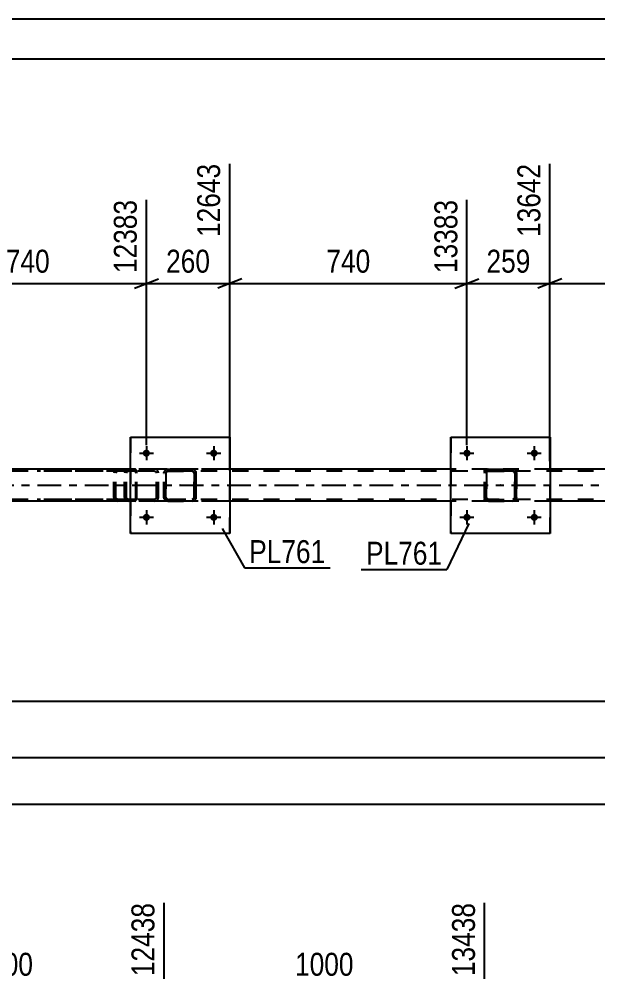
# Model space of a CAD drawing. Header units: millimetres. Extents: x 0 to 841, y 0 to 594.
# Drawn here: x 535.1 to 607.3, y 475.1 to 594 of the extents above; entities that cross this region are included whole.
import ezdxf

# ---------------------------------------------------------------- set-up
doc = ezdxf.new("R2010")
doc.units = ezdxf.units.MM
doc.linetypes.add('DXK_LINE_DOT2', pattern=[3.9198, 1.9599, -1.9599])
doc.linetypes.add('DXK_LINE_DOT3', pattern=[5.9187, 2.979, -0.9799, 0.9799, -0.9799])
doc.styles.add('Arial Narrow', font='ARIALN.TTF', dxfattribs={"height": 0.2})

# ---------------------------------------------------------------- blocks, each defined once
blk = doc.blocks.new('Unknown-122570622-1133')
at = {"color": 5, "linetype": 'Continuous'}
for p, q in [((841, 594), (0, 594)), ((836, 589), (5, 589))]:
    blk.add_line(p, q, dxfattribs=at)
blk = doc.blocks.new('Part-122570622-3936 - 3910')
at = {"color": 2, "linetype": 'Continuous'}
for p, q in [((588.98, 529.84), (588.98, 541.84)), ((588.98, 541.84), (588.98, 541.84)), ((588.98, 541.84), (601.38, 541.84)), ((601.38, 541.84), (601.38, 529.84)), ((588.98, 529.84), (588.98, 529.84)), ((601.38, 529.84), (588.98, 529.84))]:
    blk.add_line(p, q, dxfattribs=at)
at = {"color": 7, "linetype": 'DXK_LINE_DOT2'}
for p, q in [((588.98, 541.84), (588.98, 529.84)), ((588.98, 541.84), (588.98, 541.84)), ((601.38, 529.84), (601.38, 541.84)), ((588.98, 529.84), (588.98, 529.84))]:
    blk.add_line(p, q, dxfattribs=at)
blk = doc.blocks.new('Part-122570622-3949 - 3910')
at = {"color": 2, "linetype": 'Continuous'}
for p, q in [((548.98, 529.84), (548.98, 541.84)), ((548.98, 541.84), (548.98, 541.84)), ((548.98, 541.84), (561.38, 541.84)), ((561.38, 541.84), (561.38, 529.84)), ((548.98, 529.84), (548.98, 529.84)), ((561.38, 529.84), (548.98, 529.84))]:
    blk.add_line(p, q, dxfattribs=at)
at = {"color": 7, "linetype": 'DXK_LINE_DOT2'}
for p, q in [((548.98, 541.84), (548.98, 529.84)), ((548.98, 541.84), (548.98, 541.84)), ((561.38, 529.84), (561.38, 541.84)), ((548.98, 529.84), (548.98, 529.84))]:
    blk.add_line(p, q, dxfattribs=at)
blk = doc.blocks.new('Part-122570622-3950 - 3910')
at = {"color": 7, "linetype": 'DXK_LINE_DOT2'}
for p, q in [((553.17, 537.36), (553.21, 537.54)), ((553.17, 537.36), (553.18, 537.36)), ((553.17, 534.32), (553.17, 537.36)), ((553.22, 537.54), (553.18, 537.36)), ((553.18, 534.32), (553.18, 537.36)), ((553.43, 537.45), (553.41, 537.36)), ((553.42, 537.36), (553.41, 537.36)), ((553.41, 537.36), (553.41, 534.32)), ((553.42, 537.36), (553.44, 537.45)), ((553.42, 534.32), (553.42, 537.36)), ((553.49, 537.53), (553.43, 537.45)), ((553.44, 537.45), (553.49, 537.53)), ((553.47, 537.8), (553.65, 537.84)), ((553.66, 537.84), (553.48, 537.8)), ((553.49, 537.53), (553.57, 537.58)), ((553.56, 537.58), (553.49, 537.53)), ((553.65, 537.6), (553.56, 537.58)), ((553.57, 537.58), (553.66, 537.6)), ((553.66, 537.84), (553.65, 537.84)), ((553.65, 537.84), (556.69, 537.84)), ((553.65, 537.6), (553.66, 537.6)), ((556.69, 537.6), (553.65, 537.6)), ((553.66, 537.84), (556.7, 537.84)), ((553.66, 537.6), (556.7, 537.6)), ((556.69, 537.84), (556.7, 537.84)), ((556.69, 537.84), (556.88, 537.8)), ((556.7, 537.6), (556.69, 537.6)), ((556.79, 537.58), (556.69, 537.6)), ((556.88, 537.8), (556.7, 537.84)), ((556.7, 537.6), (556.79, 537.58)), ((556.79, 537.58), (556.79, 537.58)), ((556.79, 537.58), (556.87, 537.53)), ((556.86, 537.53), (556.79, 537.58)), ((556.92, 537.45), (556.86, 537.53)), ((556.87, 537.53), (556.92, 537.45)), ((556.92, 537.45), (556.94, 537.36)), ((556.93, 537.36), (556.92, 537.45)), ((556.94, 537.36), (556.93, 537.36)), ((556.93, 537.36), (556.93, 534.32)), ((556.94, 534.32), (556.94, 537.36)), ((557.14, 537.54), (557.17, 537.36)), ((557.18, 537.36), (557.14, 537.54)), ((557.18, 537.36), (557.17, 537.36)), ((557.17, 537.36), (557.17, 534.32)), ((557.18, 534.32), (557.18, 537.36)), ((553.18, 534.32), (553.17, 534.32)), ((553.21, 534.14), (553.17, 534.32)), ((553.18, 534.32), (553.22, 534.14)), ((553.41, 534.32), (553.42, 534.32)), ((553.41, 534.32), (553.43, 534.23)), ((553.44, 534.23), (553.42, 534.32)), ((553.43, 534.23), (553.49, 534.15)), ((553.49, 534.15), (553.44, 534.23)), ((553.47, 533.88), (553.48, 533.88)), ((553.65, 533.84), (553.47, 533.88)), ((553.48, 533.88), (553.66, 533.84)), ((553.57, 534.1), (553.49, 534.15)), ((553.49, 534.15), (553.56, 534.1)), ((553.56, 534.1), (553.65, 534.08)), ((553.66, 534.08), (553.57, 534.1)), ((553.66, 534.08), (553.65, 534.08)), ((553.65, 534.08), (556.69, 534.08)), ((553.66, 533.84), (553.65, 533.84)), ((553.65, 533.84), (556.69, 533.84)), ((553.66, 534.08), (556.7, 534.08)), ((553.66, 533.84), (556.7, 533.84)), ((556.69, 534.08), (556.79, 534.1)), ((556.69, 534.08), (556.7, 534.08)), ((556.88, 533.88), (556.69, 533.84)), ((556.69, 533.84), (556.7, 533.84)), ((556.79, 534.1), (556.7, 534.08)), ((556.7, 533.84), (556.88, 533.88)), ((556.87, 534.15), (556.79, 534.1)), ((556.79, 534.1), (556.86, 534.15)), ((556.86, 534.15), (556.92, 534.23)), ((556.92, 534.23), (556.87, 534.15)), ((556.94, 534.32), (556.92, 534.23)), ((556.92, 534.23), (556.93, 534.32)), ((556.93, 534.32), (556.94, 534.32)), ((557.17, 534.32), (557.14, 534.14)), ((557.14, 534.14), (557.18, 534.32)), ((557.17, 534.32), (557.18, 534.32))]:
    blk.add_line(p, q, dxfattribs=at)
at = {"color": 7, "linetype": 'DXK_LINE_DOT3'}
blk.add_line((555.18, 535.84), (555.17, 535.84), dxfattribs=at)
at = {"color": 7, "linetype": 'DXK_LINE_DOT2'}
for centre, start, end in [((553.65, 537.36), 112.5, 157.5), ((553.66, 537.36), 112.5, 157.5), ((556.69, 537.36), 22.5, 67.5), ((556.7, 537.36), 22.5, 67.5), ((553.65, 534.32), 202.5, 247.5), ((553.66, 534.32), 202.5, 247.5), ((556.69, 534.32), 292.5, 337.5), ((556.7, 534.32), 292.5, 337.5)]:
    blk.add_arc(centre, 0.48, start, end, dxfattribs=at)
blk = doc.blocks.new('Bolt-122570622-3970 - 3910')
at = {"linetype": 'Continuous'}
for points in [[(550.54, 531.84), (550.55, 531.93), (550.58, 532.02), (550.62, 532.1), (550.69, 532.17), (550.76, 532.22), (550.84, 532.26), (550.93, 532.28), (551.03, 532.28), (551.12, 532.26), (551.2, 532.22), (551.27, 532.17), (551.34, 532.1), (551.38, 532.02), (551.41, 531.93), (551.42, 531.84), (551.41, 531.75), (551.38, 531.66), (551.34, 531.58), (551.27, 531.51), (551.2, 531.46), (551.12, 531.42), (551.03, 531.4), (550.93, 531.4), (550.84, 531.42), (550.76, 531.46), (550.69, 531.51), (550.62, 531.58), (550.58, 531.66), (550.55, 531.75)], [(558.94, 531.84), (558.95, 531.93), (558.98, 532.02), (559.02, 532.1), (559.09, 532.17), (559.16, 532.22), (559.24, 532.26), (559.33, 532.28), (559.43, 532.28), (559.52, 532.26), (559.6, 532.22), (559.67, 532.17), (559.74, 532.1), (559.78, 532.02), (559.81, 531.93), (559.82, 531.84), (559.81, 531.75), (559.78, 531.66), (559.74, 531.58), (559.67, 531.51), (559.6, 531.46), (559.52, 531.42), (559.43, 531.4), (559.33, 531.4), (559.24, 531.42), (559.16, 531.46), (559.09, 531.51), (559.02, 531.58), (558.98, 531.66), (558.95, 531.75)]]:
    blk.add_hatch(color=1, dxfattribs=at).paths.add_polyline_path(points)
at = {"color": 1, "linetype": 'Continuous'}
for p, q in [((550.98, 532.72), (550.98, 530.96)), ((559.38, 532.72), (559.38, 530.96)), ((550.1, 531.84), (551.86, 531.84)), ((558.5, 531.84), (560.26, 531.84))]:
    blk.add_line(p, q, dxfattribs=at)
blk = doc.blocks.new('Bolt-122570622-3979 - 3910')
at = {"linetype": 'Continuous'}
for points in [[(590.54, 539.84), (590.55, 539.93), (590.58, 540.02), (590.63, 540.1), (590.69, 540.17), (590.76, 540.22), (590.85, 540.26), (590.94, 540.28), (591.03, 540.28), (591.12, 540.26), (591.2, 540.22), (591.28, 540.17), (591.34, 540.1), (591.39, 540.02), (591.42, 539.93), (591.42, 539.84), (591.42, 539.75), (591.39, 539.66), (591.34, 539.58), (591.28, 539.51), (591.2, 539.46), (591.12, 539.42), (591.03, 539.4), (590.94, 539.4), (590.85, 539.42), (590.76, 539.46), (590.69, 539.51), (590.63, 539.58), (590.58, 539.66), (590.55, 539.75)], [(598.94, 539.84), (598.95, 539.93), (598.98, 540.02), (599.03, 540.1), (599.09, 540.17), (599.16, 540.22), (599.25, 540.26), (599.34, 540.28), (599.43, 540.28), (599.52, 540.26), (599.6, 540.22), (599.68, 540.17), (599.74, 540.1), (599.79, 540.02), (599.82, 539.93), (599.82, 539.84), (599.82, 539.75), (599.79, 539.66), (599.74, 539.58), (599.68, 539.51), (599.6, 539.46), (599.52, 539.42), (599.43, 539.4), (599.34, 539.4), (599.25, 539.42), (599.16, 539.46), (599.09, 539.51), (599.03, 539.58), (598.98, 539.66), (598.95, 539.75)]]:
    blk.add_hatch(color=1, dxfattribs=at).paths.add_polyline_path(points)
at = {"color": 1, "linetype": 'Continuous'}
for p, q in [((590.1, 539.84), (591.86, 539.84)), ((590.98, 540.72), (590.98, 538.96)), ((598.5, 539.84), (600.26, 539.84)), ((599.38, 540.72), (599.38, 538.96))]:
    blk.add_line(p, q, dxfattribs=at)
blk = doc.blocks.new('Bolt-122570622-3980 - 3910')
at = {"linetype": 'Continuous'}
for points in [[(590.54, 531.84), (590.55, 531.93), (590.58, 532.02), (590.63, 532.1), (590.69, 532.17), (590.76, 532.22), (590.85, 532.26), (590.94, 532.28), (591.03, 532.28), (591.12, 532.26), (591.2, 532.22), (591.28, 532.17), (591.34, 532.1), (591.39, 532.02), (591.42, 531.93), (591.42, 531.84), (591.42, 531.75), (591.39, 531.66), (591.34, 531.58), (591.28, 531.51), (591.2, 531.46), (591.12, 531.42), (591.03, 531.4), (590.94, 531.4), (590.85, 531.42), (590.76, 531.46), (590.69, 531.51), (590.63, 531.58), (590.58, 531.66), (590.55, 531.75)], [(598.94, 531.84), (598.95, 531.93), (598.98, 532.02), (599.03, 532.1), (599.09, 532.17), (599.16, 532.22), (599.25, 532.26), (599.34, 532.28), (599.43, 532.28), (599.52, 532.26), (599.6, 532.22), (599.68, 532.17), (599.74, 532.1), (599.79, 532.02), (599.82, 531.93), (599.82, 531.84), (599.82, 531.75), (599.79, 531.66), (599.74, 531.58), (599.68, 531.51), (599.6, 531.46), (599.52, 531.42), (599.43, 531.4), (599.34, 531.4), (599.25, 531.42), (599.16, 531.46), (599.09, 531.51), (599.03, 531.58), (598.98, 531.66), (598.95, 531.75)]]:
    blk.add_hatch(color=1, dxfattribs=at).paths.add_polyline_path(points)
at = {"color": 1, "linetype": 'Continuous'}
for p, q in [((590.98, 532.72), (590.98, 530.96)), ((599.38, 532.72), (599.38, 530.96)), ((590.1, 531.84), (591.86, 531.84)), ((598.5, 531.84), (600.26, 531.84))]:
    blk.add_line(p, q, dxfattribs=at)
blk = doc.blocks.new('Bolt-122570622-3981 - 3910')
at = {"linetype": 'Continuous'}
for points in [[(550.54, 539.84), (550.55, 539.93), (550.58, 540.02), (550.62, 540.1), (550.69, 540.17), (550.76, 540.22), (550.84, 540.26), (550.93, 540.28), (551.03, 540.28), (551.12, 540.26), (551.2, 540.22), (551.27, 540.17), (551.34, 540.1), (551.38, 540.02), (551.41, 539.93), (551.42, 539.84), (551.41, 539.75), (551.38, 539.66), (551.34, 539.58), (551.27, 539.51), (551.2, 539.46), (551.12, 539.42), (551.03, 539.4), (550.93, 539.4), (550.84, 539.42), (550.76, 539.46), (550.69, 539.51), (550.62, 539.58), (550.58, 539.66), (550.55, 539.75)], [(558.94, 539.84), (558.95, 539.93), (558.98, 540.02), (559.02, 540.1), (559.09, 540.17), (559.16, 540.22), (559.24, 540.26), (559.33, 540.28), (559.43, 540.28), (559.52, 540.26), (559.6, 540.22), (559.67, 540.17), (559.74, 540.1), (559.78, 540.02), (559.81, 539.93), (559.82, 539.84), (559.81, 539.75), (559.78, 539.66), (559.74, 539.58), (559.67, 539.51), (559.6, 539.46), (559.52, 539.42), (559.43, 539.4), (559.33, 539.4), (559.24, 539.42), (559.16, 539.46), (559.09, 539.51), (559.02, 539.58), (558.98, 539.66), (558.95, 539.75)]]:
    blk.add_hatch(color=1, dxfattribs=at).paths.add_polyline_path(points)
at = {"color": 1, "linetype": 'Continuous'}
for p, q in [((550.1, 539.84), (551.86, 539.84)), ((550.98, 540.72), (550.98, 538.96)), ((558.5, 539.84), (560.26, 539.84)), ((559.38, 540.72), (559.38, 538.96))]:
    blk.add_line(p, q, dxfattribs=at)
blk = doc.blocks.new('Part-122570622-4191 - 3910')
at = {"color": 7, "linetype": 'DXK_LINE_DOT2'}
for p, q in [((548.28, 537.53), (548.24, 537.36)), ((548.24, 534.32), (548.24, 537.36)), ((548.28, 537.54), (548.28, 537.53)), ((548.5, 537.36), (548.52, 537.45)), ((548.5, 534.32), (548.5, 537.36)), ((548.52, 537.45), (548.57, 537.53)), ((548.75, 537.84), (548.56, 537.8)), ((548.57, 537.53), (548.66, 537.58)), ((548.66, 537.58), (548.75, 537.6)), ((563.74, 537.84), (548.75, 537.84)), ((563.74, 537.6), (548.75, 537.6)), ((552.18, 537.8), (551.99, 537.84)), ((551.99, 537.6), (552.09, 537.58)), ((552.09, 537.58), (552.17, 537.53)), ((552.17, 537.53), (552.22, 537.45)), ((552.22, 537.45), (552.24, 537.36)), ((552.24, 534.32), (552.24, 537.36)), ((552.5, 537.36), (552.46, 537.54)), ((552.5, 534.32), (552.5, 537.36)), ((548.24, 534.32), (548.28, 534.14)), ((548.52, 534.23), (548.5, 534.32)), ((548.57, 534.15), (548.52, 534.23)), ((548.56, 533.88), (548.75, 533.84)), ((548.66, 534.1), (548.57, 534.15)), ((548.75, 534.08), (548.66, 534.1)), ((563.74, 534.08), (548.75, 534.08)), ((563.74, 533.84), (548.75, 533.84)), ((552.09, 534.1), (551.99, 534.08)), ((551.99, 533.84), (552.18, 533.88)), ((552.17, 534.15), (552.09, 534.1)), ((552.22, 534.23), (552.17, 534.15)), ((552.24, 534.32), (552.22, 534.23)), ((552.46, 534.14), (552.5, 534.32))]:
    blk.add_line(p, q, dxfattribs=at)
for centre, start, end in [((548.73, 537.34), 110.7583, 155.68), ((552.01, 537.34), 24.32, 69.2417), ((548.73, 534.34), 204.32, 249.2417), ((552.01, 534.34), 290.7583, 335.68)]:
    blk.add_arc(centre, 0.496, start, end, dxfattribs=at)
blk = doc.blocks.new('Part-122570622-4097 - 3910')
at = {"color": 7, "linetype": 'DXK_LINE_DOT2'}
for p, q in [((593.18, 537.36), (593.22, 537.54)), ((593.22, 537.54), (593.18, 537.36)), ((593.18, 534.32), (593.18, 537.36)), ((593.18, 537.36), (593.18, 537.36)), ((593.18, 534.32), (593.18, 537.36)), ((593.42, 537.36), (593.44, 537.45)), ((593.44, 537.45), (593.42, 537.36)), ((593.42, 534.32), (593.42, 537.36)), ((593.42, 537.36), (593.42, 537.36)), ((593.42, 537.36), (593.42, 534.32)), ((593.44, 537.45), (593.49, 537.53)), ((593.49, 537.53), (593.44, 537.45)), ((593.48, 537.8), (593.66, 537.84)), ((593.66, 537.84), (593.48, 537.8)), ((593.49, 537.53), (593.57, 537.58)), ((593.57, 537.58), (593.49, 537.53)), ((593.57, 537.58), (593.66, 537.6)), ((593.66, 537.6), (593.57, 537.58)), ((593.66, 537.84), (596.7, 537.84)), ((593.66, 537.84), (593.66, 537.84)), ((593.66, 537.84), (596.7, 537.84)), ((593.66, 537.6), (596.7, 537.6)), ((593.66, 537.6), (593.66, 537.6)), ((596.7, 537.6), (593.66, 537.6)), ((596.7, 537.84), (596.7, 537.84)), ((596.7, 537.84), (596.88, 537.8)), ((596.89, 537.8), (596.7, 537.84)), ((596.7, 537.6), (596.7, 537.6)), ((596.7, 537.6), (596.8, 537.58)), ((596.79, 537.58), (596.7, 537.6)), ((596.79, 537.58), (596.8, 537.58)), ((596.87, 537.53), (596.79, 537.58)), ((596.8, 537.58), (596.87, 537.53)), ((596.87, 537.53), (596.93, 537.45)), ((596.92, 537.45), (596.87, 537.53)), ((596.94, 537.36), (596.92, 537.45)), ((596.93, 537.45), (596.94, 537.36)), ((596.94, 534.32), (596.94, 537.36)), ((596.94, 537.36), (596.94, 537.36)), ((596.94, 537.36), (596.94, 534.32)), ((597.14, 537.54), (597.18, 537.36)), ((597.18, 537.36), (597.15, 537.54)), ((597.18, 534.32), (597.18, 537.36)), ((597.18, 537.36), (597.18, 537.36)), ((597.18, 537.36), (597.18, 534.32)), ((593.18, 534.32), (593.18, 534.32)), ((593.22, 534.14), (593.18, 534.32)), ((593.18, 534.32), (593.22, 534.14)), ((593.42, 534.32), (593.42, 534.32)), ((593.44, 534.23), (593.42, 534.32)), ((593.42, 534.32), (593.44, 534.23)), ((593.49, 534.15), (593.44, 534.23)), ((593.44, 534.23), (593.49, 534.15)), ((593.48, 533.88), (593.48, 533.88)), ((593.66, 533.84), (593.48, 533.88)), ((593.48, 533.88), (593.66, 533.84)), ((593.57, 534.1), (593.49, 534.15)), ((593.49, 534.15), (593.57, 534.1)), ((593.66, 534.08), (593.57, 534.1)), ((593.57, 534.1), (593.66, 534.08)), ((593.66, 534.08), (596.7, 534.08)), ((593.66, 534.08), (593.66, 534.08)), ((593.66, 534.08), (596.7, 534.08)), ((593.66, 533.84), (596.7, 533.84)), ((593.66, 533.84), (593.66, 533.84)), ((593.66, 533.84), (596.7, 533.84)), ((596.8, 534.1), (596.7, 534.08)), ((596.7, 534.08), (596.79, 534.1)), ((596.7, 534.08), (596.7, 534.08)), ((596.88, 533.88), (596.7, 533.84)), ((596.7, 533.84), (596.89, 533.88)), ((596.7, 533.84), (596.7, 533.84)), ((596.79, 534.1), (596.87, 534.15)), ((596.87, 534.15), (596.8, 534.1)), ((596.93, 534.23), (596.87, 534.15)), ((596.87, 534.15), (596.92, 534.23)), ((596.92, 534.23), (596.94, 534.32)), ((596.94, 534.32), (596.93, 534.23)), ((596.94, 534.32), (596.94, 534.32)), ((597.18, 534.32), (597.14, 534.14)), ((597.15, 534.14), (597.18, 534.32)), ((597.18, 534.32), (597.18, 534.32))]:
    blk.add_line(p, q, dxfattribs=at)
at = {"color": 7, "linetype": 'DXK_LINE_DOT3'}
blk.add_line((595.19, 535.84), (595.18, 535.84), dxfattribs=at)
at = {"color": 7, "linetype": 'DXK_LINE_DOT2'}
for centre, start, end in [((593.66, 537.36), 112.5, 157.5), ((593.66, 537.36), 112.5, 157.5), ((596.7, 537.36), 22.5, 67.5), ((596.7, 537.36), 22.5, 67.5), ((593.66, 534.32), 202.5, 247.5), ((593.66, 534.32), 202.5, 247.5), ((596.7, 534.32), 292.5, 337.5), ((596.7, 534.32), 292.5, 337.5)]:
    blk.add_arc(centre, 0.48, start, end, dxfattribs=at)
blk = doc.blocks.new('Part-122570622-4152 - 3910')
at = {"color": 7, "linetype": 'DXK_LINE_DOT2'}
for p, q in [((549.52, 537.84), (537.36, 537.84)), ((549.52, 537.6), (537.36, 537.6)), ((546.96, 537.53), (546.93, 537.36)), ((546.93, 534.32), (546.93, 537.36)), ((546.96, 537.54), (546.96, 537.53)), ((547.18, 537.36), (547.2, 537.45)), ((547.18, 534.32), (547.18, 537.36)), ((547.2, 537.45), (547.25, 537.53)), ((547.43, 537.84), (547.24, 537.8)), ((547.25, 537.53), (547.33, 537.58)), ((547.33, 537.58), (547.43, 537.6)), ((548.24, 537.6), (548.24, 537.84)), ((549.62, 537.8), (549.52, 537.84)), ((549.52, 537.6), (549.57, 537.58)), ((549.57, 537.58), (549.61, 537.53)), ((549.61, 537.53), (549.64, 537.45)), ((549.71, 537.7), (549.62, 537.8)), ((549.64, 537.45), (549.65, 537.36)), ((549.65, 534.32), (549.65, 537.36)), ((549.77, 537.54), (549.71, 537.7)), ((549.79, 537.36), (549.77, 537.54)), ((549.79, 534.32), (549.79, 537.36)), ((549.52, 534.08), (537.36, 534.08)), ((549.52, 533.84), (537.36, 533.84)), ((546.93, 534.32), (546.96, 534.14)), ((547.2, 534.23), (547.18, 534.32)), ((547.25, 534.15), (547.2, 534.23)), ((547.24, 533.88), (547.43, 533.84)), ((547.33, 534.1), (547.25, 534.15)), ((547.43, 534.08), (547.33, 534.1)), ((548.24, 533.84), (548.24, 534.08)), ((549.57, 534.1), (549.52, 534.08)), ((549.52, 533.84), (549.62, 533.88)), ((549.61, 534.15), (549.57, 534.1)), ((549.64, 534.23), (549.61, 534.15)), ((549.62, 533.88), (549.71, 533.98)), ((549.65, 534.32), (549.64, 534.23)), ((549.71, 533.98), (549.77, 534.14)), ((549.77, 534.14), (549.79, 534.32))]:
    blk.add_line(p, q, dxfattribs=at)
for centre, start, end in [((547.41, 537.34), 111.1941, 156.1506), ((547.41, 534.34), 203.8494, 248.8059)]:
    blk.add_arc(centre, 0.492, start, end, dxfattribs=at)
blk = doc.blocks.new('Part-122570622-4181 - 3910')
at = {"color": 7, "linetype": 'DXK_LINE_DOT2'}
for p, q in [((755.72, 537.6), (99.39, 537.6)), ((561.38, 537.84), (548.98, 537.84)), ((601.38, 537.84), (588.98, 537.84)), ((755.72, 534.08), (99.39, 534.08)), ((561.38, 533.84), (548.98, 533.84)), ((601.38, 533.84), (588.98, 533.84))]:
    blk.add_line(p, q, dxfattribs=at)
at = {"color": 2, "linetype": 'Continuous'}
for p, q in [((548.98, 537.84), (521.39, 537.84)), ((588.98, 537.84), (561.38, 537.84)), ((628.98, 537.84), (601.38, 537.84)), ((548.98, 533.84), (521.39, 533.84)), ((588.98, 533.84), (561.38, 533.84)), ((628.98, 533.84), (601.38, 533.84))]:
    blk.add_line(p, q, dxfattribs=at)
at = {"color": 7, "linetype": 'DXK_LINE_DOT3'}
blk.add_line((99.39, 535.84), (755.72, 535.84), dxfattribs=at)
blk = doc.blocks.new('StraightDimension-122570622-14925 - 3910')
at = {"color": 7, "linetype": 'Continuous'}
for p, q in [((521.39, 538.84), (521.39, 575.95)), ((550.98, 540.84), (550.98, 571.45)), ((522.89, 561.61), (519.89, 560.41)), ((549.48, 560.41), (552.48, 561.61)), ((521.39, 561.01), (550.98, 561.01))]:
    blk.add_line(p, q, dxfattribs=at)
at = {"color": 0}
blk.add_wipeout([(539.52, 561.76), (539.52, 565.96), (532.84, 565.96), (532.84, 561.76)], dxfattribs=at)
at = {"color": 3, "style": 'Arial Narrow'}
blk.add_text('740', height=2.863, dxfattribs=at).set_placement((533.44, 562.36))
at = {"color": 0, "linetype": 'Continuous'}
blk.add_wipeout([(550.38, 572.05), (546.18, 572.05), (546.18, 561.71), (550.38, 561.71)], dxfattribs=at)
at = {"color": 3, "linetype": 'Continuous', "style": 'Arial Narrow'}
blk.add_text('12383', height=2.863, rotation=90.0002, dxfattribs=at).set_placement((549.78, 562.31))
blk = doc.blocks.new('StraightDimension-122570622-4392 - 3910')
at = {"color": 7, "linetype": 'Continuous'}
blk.add_line((63.95, 508.92), (635.72, 508.92), dxfattribs=at)
blk = doc.blocks.new('StraightDimension-122570622-4570 - 3910')
at = {"color": 7, "linetype": 'Continuous'}
blk.add_line((63.31, 496.07), (756.36, 496.07), dxfattribs=at)
blk = doc.blocks.new('StraightDimension-122570622-14924 - 3910')
at = {"color": 7, "linetype": 'Continuous'}
for p, q in [((561.38, 538.84), (561.38, 575.95)), ((550.98, 540.84), (550.98, 571.45)), ((549.48, 560.41), (552.48, 561.61)), ((562.88, 561.61), (559.88, 560.41)), ((550.98, 561.01), (561.38, 561.01))]:
    blk.add_line(p, q, dxfattribs=at)
at = {"color": 0}
blk.add_wipeout([(559.52, 561.76), (559.52, 565.96), (552.84, 565.96), (552.84, 561.76)], dxfattribs=at)
at = {"color": 3, "style": 'Arial Narrow'}
blk.add_text('260', height=2.863, dxfattribs=at).set_placement((553.44, 562.36))
at = {"color": 0, "linetype": 'Continuous'}
blk.add_wipeout([(560.78, 576.55), (556.58, 576.55), (556.58, 566.21), (560.78, 566.21)], dxfattribs=at)
at = {"color": 3, "linetype": 'Continuous', "style": 'Arial Narrow'}
blk.add_text('12643', height=2.863, rotation=90.0002, dxfattribs=at).set_placement((560.18, 566.81))
blk = doc.blocks.new('StraightDimension-122570622-4591 - 3910')
at = {"color": 7, "linetype": 'Continuous'}
blk.add_line((63.95, 501.87), (755.72, 501.87), dxfattribs=at)
blk = doc.blocks.new('StraightDimension-122570622-14921 - 3910')
at = {"color": 7, "linetype": 'Continuous'}
for p, q in [((601.34, 538.84), (601.34, 575.95)), ((630.98, 540.84), (630.98, 575.95)), ((602.84, 561.61), (599.84, 560.41)), ((629.48, 560.41), (632.48, 561.61)), ((601.34, 561.01), (630.98, 561.01))]:
    blk.add_line(p, q, dxfattribs=at)
at = {"color": 0, "linetype": 'Continuous'}
blk.add_wipeout([(630.38, 576.55), (626.18, 576.55), (626.18, 566.21), (630.38, 566.21)], dxfattribs=at)
at = {"color": 0}
blk.add_wipeout([(619.51, 561.76), (619.51, 565.96), (612.82, 565.96), (612.82, 561.76)], dxfattribs=at)
at = {"color": 3, "linetype": 'Continuous', "style": 'Arial Narrow'}
blk.add_text('14383', height=2.863, rotation=90.0002, dxfattribs=at).set_placement((629.78, 566.81))
at = {"color": 3, "style": 'Arial Narrow'}
blk.add_text('741', height=2.863, dxfattribs=at).set_placement((613.42, 562.36))
blk = doc.blocks.new('StraightDimension-122570622-14922 - 3910')
at = {"color": 7, "linetype": 'Continuous'}
for p, q in [((601.34, 538.84), (601.34, 575.95)), ((590.98, 540.84), (590.98, 571.45)), ((589.48, 560.41), (592.48, 561.61)), ((602.84, 561.61), (599.84, 560.41)), ((590.98, 561.01), (601.34, 561.01))]:
    blk.add_line(p, q, dxfattribs=at)
at = {"color": 0}
blk.add_wipeout([(599.51, 561.76), (599.51, 565.96), (592.82, 565.96), (592.82, 561.76)], dxfattribs=at)
at = {"color": 3, "style": 'Arial Narrow'}
blk.add_text('259', height=2.863, dxfattribs=at).set_placement((593.42, 562.36))
at = {"color": 0, "linetype": 'Continuous'}
blk.add_wipeout([(600.74, 576.55), (596.54, 576.55), (596.54, 566.21), (600.74, 566.21)], dxfattribs=at)
at = {"color": 3, "linetype": 'Continuous', "style": 'Arial Narrow'}
blk.add_text('13642', height=2.863, rotation=90.0002, dxfattribs=at).set_placement((600.14, 566.81))
blk = doc.blocks.new('StraightDimension-122570622-14923 - 3910')
at = {"color": 7, "linetype": 'Continuous'}
for p, q in [((561.38, 538.84), (561.38, 575.95)), ((590.98, 540.84), (590.98, 571.45)), ((562.88, 561.61), (559.88, 560.41)), ((589.48, 560.41), (592.48, 561.61)), ((561.38, 561.01), (590.98, 561.01))]:
    blk.add_line(p, q, dxfattribs=at)
at = {"color": 0}
blk.add_wipeout([(579.52, 561.76), (579.52, 565.96), (572.84, 565.96), (572.84, 561.76)], dxfattribs=at)
at = {"color": 3, "style": 'Arial Narrow'}
blk.add_text('740', height=2.863, dxfattribs=at).set_placement((573.44, 562.36))
at = {"color": 0, "linetype": 'Continuous'}
blk.add_wipeout([(590.38, 572.05), (586.18, 572.05), (586.18, 561.71), (590.38, 561.71)], dxfattribs=at)
at = {"color": 3, "linetype": 'Continuous', "style": 'Arial Narrow'}
blk.add_text('13383', height=2.863, rotation=90.0002, dxfattribs=at).set_placement((589.78, 562.31))
blk = doc.blocks.new('StraightDimension-122570622-16602 - 5143')
at = {"color": 7, "linetype": 'Continuous'}
for p, q in [((553.18, 438.53), (553.18, 483.74)), ((593.18, 438.53), (593.18, 483.74)), ((554.68, 473.9), (551.68, 472.7)), ((553.18, 473.3), (593.18, 473.3)), ((591.68, 472.7), (594.68, 473.9))]:
    blk.add_line(p, q, dxfattribs=at)
at = {"color": 0}
blk.add_wipeout([(577.44, 474.05), (577.44, 478.25), (568.93, 478.25), (568.93, 474.05)], dxfattribs=at)
at = {"color": 3, "style": 'Arial Narrow'}
blk.add_text('1000', height=2.863, dxfattribs=at).set_placement((569.53, 474.65))
at = {"color": 0, "linetype": 'Continuous'}
blk.add_wipeout([(592.58, 484.34), (588.38, 484.34), (588.38, 474), (592.58, 474)], dxfattribs=at)
at = {"color": 3, "linetype": 'Continuous', "style": 'Arial Narrow'}
blk.add_text('13438', height=2.863, rotation=90.0002, dxfattribs=at).set_placement((591.98, 474.6))
blk = doc.blocks.new('StraightDimension-122570622-16601 - 5143')
at = {"color": 7, "linetype": 'Continuous'}
for p, q in [((593.18, 438.53), (593.18, 483.74)), ((633.18, 438.53), (633.18, 483.74)), ((594.68, 473.9), (591.68, 472.7)), ((593.18, 473.3), (633.18, 473.3)), ((631.68, 472.7), (634.68, 473.9))]:
    blk.add_line(p, q, dxfattribs=at)
at = {"color": 0}
blk.add_wipeout([(617.44, 474.05), (617.44, 478.25), (608.93, 478.25), (608.93, 474.05)], dxfattribs=at)
at = {"color": 3, "style": 'Arial Narrow'}
blk.add_text('1000', height=2.863, dxfattribs=at).set_placement((609.53, 474.65))
at = {"color": 0, "linetype": 'Continuous'}
blk.add_wipeout([(632.58, 484.34), (628.38, 484.34), (628.38, 474), (632.58, 474)], dxfattribs=at)
at = {"color": 3, "linetype": 'Continuous', "style": 'Arial Narrow'}
blk.add_text('14438', height=2.863, rotation=90.0002, dxfattribs=at).set_placement((631.98, 474.6))
blk = doc.blocks.new('StraightDimension-122570622-16603 - 5143')
at = {"color": 7, "linetype": 'Continuous'}
for p, q in [((513.19, 438.53), (513.19, 483.74)), ((553.18, 438.53), (553.18, 483.74)), ((514.69, 473.9), (511.69, 472.7)), ((513.19, 473.3), (553.18, 473.3)), ((551.68, 472.7), (554.68, 473.9))]:
    blk.add_line(p, q, dxfattribs=at)
at = {"color": 0}
blk.add_wipeout([(537.44, 474.05), (537.44, 478.25), (528.93, 478.25), (528.93, 474.05)], dxfattribs=at)
at = {"color": 3, "style": 'Arial Narrow'}
blk.add_text('1000', height=2.863, dxfattribs=at).set_placement((529.53, 474.65))
at = {"color": 0, "linetype": 'Continuous'}
blk.add_wipeout([(552.58, 484.34), (548.38, 484.34), (548.38, 474), (552.58, 474)], dxfattribs=at)
at = {"color": 3, "linetype": 'Continuous', "style": 'Arial Narrow'}
blk.add_text('12438', height=2.863, rotation=90.0002, dxfattribs=at).set_placement((551.98, 474.6))
blk = doc.blocks.new('Mark-122570622-3932 - 3910')
at = {"color": 30, "linetype": 'Continuous'}
for p in [(591.21, 531.06), (577.79, 525.33)]:
    blk.add_line(p, (588.49, 525.33), dxfattribs=at)
at = {"color": 0}
blk.add_wipeout([(587.89, 525.93), (587.89, 528.93), (578.39, 528.93), (578.39, 525.93)], dxfattribs=at)
blk.add_wipeout([(587.89, 525.93), (587.89, 528.93), (578.39, 528.93), (578.39, 525.93)], dxfattribs=at)
at = {"color": 3, "style": 'Arial Narrow'}
blk.add_text('PL761', height=2.863, dxfattribs=at).set_placement((578.39, 525.93))
blk = doc.blocks.new('Mark-122570622-3945 - 3910')
at = {"color": 30, "linetype": 'Continuous'}
for p, q in [((560.44, 530.45), (563.21, 525.53)), ((563.21, 525.53), (573.92, 525.53))]:
    blk.add_line(p, q, dxfattribs=at)
at = {"color": 0}
blk.add_wipeout([(573.32, 526.13), (573.32, 529.13), (563.81, 529.13), (563.81, 526.13)], dxfattribs=at)
blk.add_wipeout([(573.32, 526.13), (573.32, 529.13), (563.81, 529.13), (563.81, 526.13)], dxfattribs=at)
at = {"color": 3, "style": 'Arial Narrow'}
blk.add_text('PL761', height=2.863, dxfattribs=at).set_placement((563.81, 526.13))

msp = doc.modelspace()

# ---------------------------------------------------------------- block references
for name in ['Unknown-122570622-1133', 'Part-122570622-3949 - 3910', 'Part-122570622-3936 - 3910', 'Part-122570622-4181 - 3910', 'Bolt-122570622-3981 - 3910', 'Bolt-122570622-3979 - 3910', 'Part-122570622-4152 - 3910', 'Part-122570622-4191 - 3910', 'Part-122570622-3950 - 3910', 'Part-122570622-4097 - 3910', 'Bolt-122570622-3970 - 3910', 'Bolt-122570622-3980 - 3910']:
    msp.add_blockref(name, (0, 0))

# ---------------------------------------------------------------- next in the draw order: block references
for name in ['StraightDimension-122570622-14921 - 3910', 'StraightDimension-122570622-14925 - 3910', 'StraightDimension-122570622-4392 - 3910', 'StraightDimension-122570622-16602 - 5143']:
    msp.add_blockref(name, (0, 0))

# ---------------------------------------------------------------- next in the draw order: block references
for name in ['StraightDimension-122570622-14924 - 3910', 'StraightDimension-122570622-14922 - 3910', 'StraightDimension-122570622-4570 - 3910', 'StraightDimension-122570622-16603 - 5143', 'StraightDimension-122570622-16601 - 5143']:
    msp.add_blockref(name, (0, 0))

# ---------------------------------------------------------------- next in the draw order: block references
for name in ['StraightDimension-122570622-14923 - 3910', 'StraightDimension-122570622-4591 - 3910']:
    msp.add_blockref(name, (0, 0))

# ---------------------------------------------------------------- next in the draw order: block references
for name in ['Mark-122570622-3945 - 3910', 'Mark-122570622-3932 - 3910']:
    msp.add_blockref(name, (0, 0))

doc.saveas('drawing.dxf')
